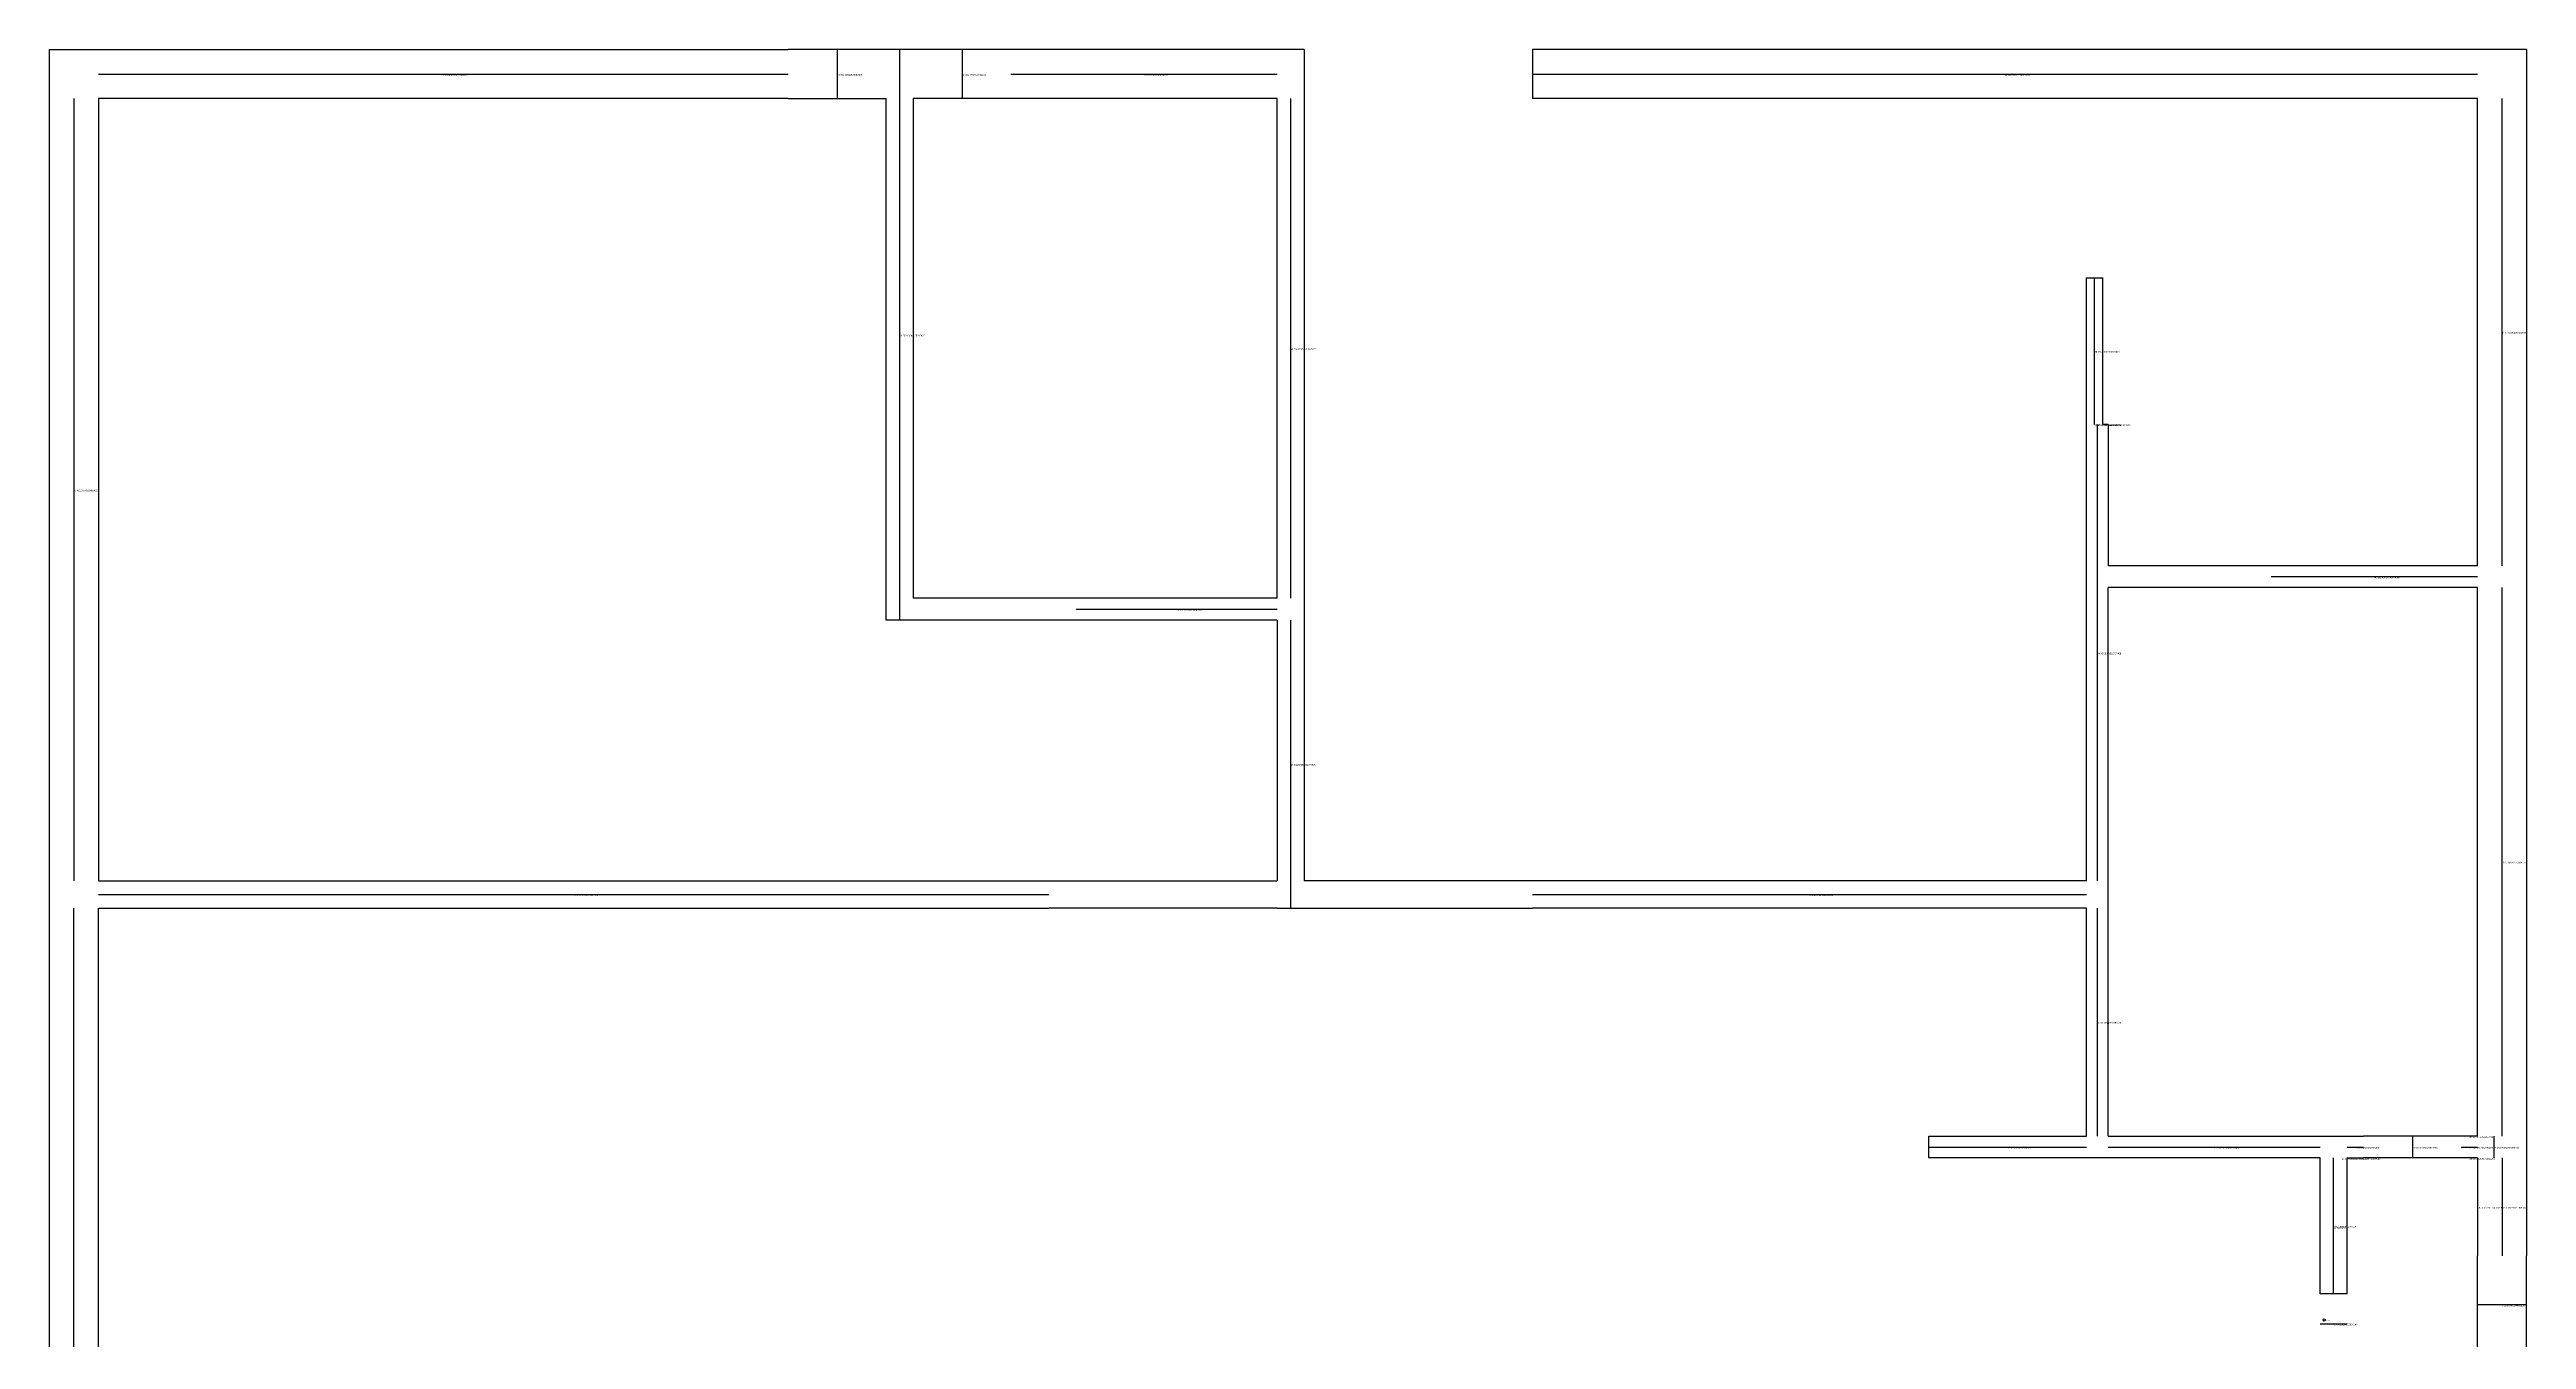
# Model space of a CAD drawing. Header units: metres. Extents: x 328 to 784, y 390 to 981.
# Drawn here: x 328 to 784, y 743.6 to 981 of the extents above; entities that cross this region are included whole.
import ezdxf

# ---------------------------------------------------------------- set-up
doc = ezdxf.new("R2010")
doc.units = ezdxf.units.M

msp = doc.modelspace()

# ---------------------------------------------------------------- linework, layer by layer
at = {"layer": 'centrelines'}
for p, q in [((473, 981), (473, 972)), ((484.5, 981), (484.5, 876)), ((496, 981), (496, 972)), ((337, 976.5), (464, 976.5)), ((505, 976.5), (554, 976.5)), ((601, 976.5), (775, 976.5)), ((332.5, 972), (332.5, 828)), ((556.5, 880), (556.5, 972)), ((779.5, 886), (779.5, 972)), ((704.5, 912), (704.5, 939)), ((704.5, 912), (704.5, 912)), ((705, 828), (705, 912)), ((705, 912), (705, 912)), ((706.5, 912), (706.5, 912)), ((737, 884), (775, 884)), ((779.5, 781), (779.5, 882)), ((517, 878), (554, 878)), ((556.5, 823), (556.5, 876)), ((337, 825.5), (512, 825.5)), ((601, 825.5), (703, 825.5)), ((332.5, 546), (332.5, 823)), ((705, 781), (705, 823)), ((763, 781), (763, 777)), ((773.5, 781), (773.5, 781)), ((778, 781), (778, 777)), ((674, 779), (703, 779)), ((707, 779), (746, 779)), ((748.5, 752), (748.5, 777)), ((750, 777), (750, 777)), ((751, 779), (754, 779)), ((752.5, 777), (752.5, 777)), ((772, 779), (775, 779)), ((773.5, 777), (773.5, 777)), ((779.5, 777), (779.5, 759)), ((775, 768), (775, 768)), ((775, 750), (784, 750)), ((746, 746.5), (751, 746.5))]:
    msp.add_line(p, q, dxfattribs=at)
at = {"layer": 'entity_location'}
msp.add_circle((746.76, 747.19), 0.2, dxfattribs=at)
at = {"layer": 'wall'}
for p, q in [((328, 537), (328, 981)), ((328, 981), (464, 981)), ((482, 981), (464, 981)), ((487, 981), (482, 981)), ((505, 981), (487, 981)), ((559, 981), (505, 981)), ((559, 981), (559, 828)), ((784, 981), (601, 981)), ((601, 981), (601, 972)), ((784, 981), (784, 759)), ((464, 972), (337, 972)), ((337, 972), (337, 828)), ((464, 972), (482, 972)), ((482, 876), (482, 972)), ((505, 972), (487, 972)), ((487, 972), (487, 880)), ((554, 972), (505, 972)), ((554, 880), (554, 972)), ((775, 972), (601, 972)), ((775, 886), (775, 972)), ((703, 912), (703, 939)), ((703, 939), (706, 939)), ((706, 912), (706, 939)), ((703, 828), (703, 912)), ((707, 912), (706, 912)), ((707, 912), (707, 886)), ((737, 886), (707, 886)), ((775, 886), (737, 886)), ((737, 882), (707, 882)), ((707, 781), (707, 882)), ((775, 882), (737, 882)), ((775, 781), (775, 882)), ((487, 876), (482, 876)), ((517, 880), (487, 880)), ((517, 876), (487, 876)), ((554, 880), (517, 880)), ((554, 876), (517, 876)), ((554, 876), (554, 828)), ((337, 828), (512, 828)), ((512, 828), (554, 828)), ((601, 828), (559, 828)), ((703, 828), (601, 828)), ((337, 546), (337, 823)), ((337, 823), (512, 823)), ((554, 823), (512, 823)), ((554, 823), (559, 823)), ((559, 823), (601, 823)), ((703, 823), (601, 823)), ((703, 781), (703, 823)), ((674, 777), (674, 781)), ((674, 781), (703, 781)), ((707, 781), (754, 781)), ((772, 781), (754, 781)), ((775, 781), (772, 781)), ((746, 777), (674, 777)), ((746, 752), (746, 777)), ((751, 752), (751, 777)), ((751, 777), (754, 777)), ((772, 777), (754, 777)), ((775, 777), (772, 777)), ((775, 777), (775, 759)), ((775, 741), (775, 759)), ((784, 741), (784, 759)), ((751, 752), (746, 752))]:
    msp.add_line(p, q, dxfattribs=at)

# ---------------------------------------------------------------- texts
at = {"layer": 'centrelines', "char_height": 0.3, "attachment_point": 1}
for s, insert in [('74 364.0531676912862', (400.5, 976.5)), ('71 354.23512625089563', (473, 976.5)), ('67 336.7767743641464', (496, 976.5)), ('55 299.5630660276355', (529.5, 976.5)), ('48 229.30737758373039', (688, 976.5)), ('54 292.18366435253927', (484.5, 928.5)), ('49 232.02674421842272', (556.5, 926)), ('41 142.6164082966733', (779.5, 929)), ('46 170.13912600657915', (704.5, 925.5)), ('45 170.13912600657915', (704.5, 912)), ('44 170.0156253817848', (705, 912)), ('43 169.65342584513192', (706.5, 912)), ('77 422.06708004854227', (332.5, 900)), ('40 136.80737758373039', (756, 884)), ('50 232.95219926818166', (535.5, 878)), ('34 90.95973526727458', (705, 870)), ('47 204.80568592706624', (556.5, 849.5)), ('29 47.06262447909215', (779.5, 831.5)), ('53 247.47522247841832', (424.5, 825.5)), ('33 89.70464786880869', (652, 825.5)), ('30 53.72876275350123', (705, 802)), ('26 43.10455329473744', (773.5, 781)), ('31 54.09794574639631', (688.5, 779)), ('13 31.816439809976384', (726.5, 779)), ('11 29.983024151360226', (750, 777)), ('15 32.088823583134094', (752.5, 779)), ('12 30.355149738469038', (752.5, 777)), ('17 33.944650607377696', (763, 779)), ('25 40.605430392665994', (773.5, 779)), ('24 40.044269178860254', (773.5, 777)), ('27 43.179388313869204', (778, 779)), ('19 35.078237193339206', (775, 768)), ('18 34.80468372469295', (779.5, 768)), ('1 5.112810483895874', (748.5, 764.5)), ('9 28.37987194435296', (779.5, 750)), ('0 0.6926224162696144', (748.5, 746.5))]:
    msp.add_mtext(s, dxfattribs=dict(at, insert=insert))
at = {"layer": 'chosen_line', "color": 3, "insert": (748.5, 764.5), "char_height": 0.5, "attachment_point": 1}
msp.add_mtext('chosen', dxfattribs=at)
at = {"layer": 'debug', "insert": (746.76, 747.19), "char_height": 0.2, "attachment_point": 1}
msp.add_mtext('746, 747', dxfattribs=at)

doc.saveas('drawing.dxf')
